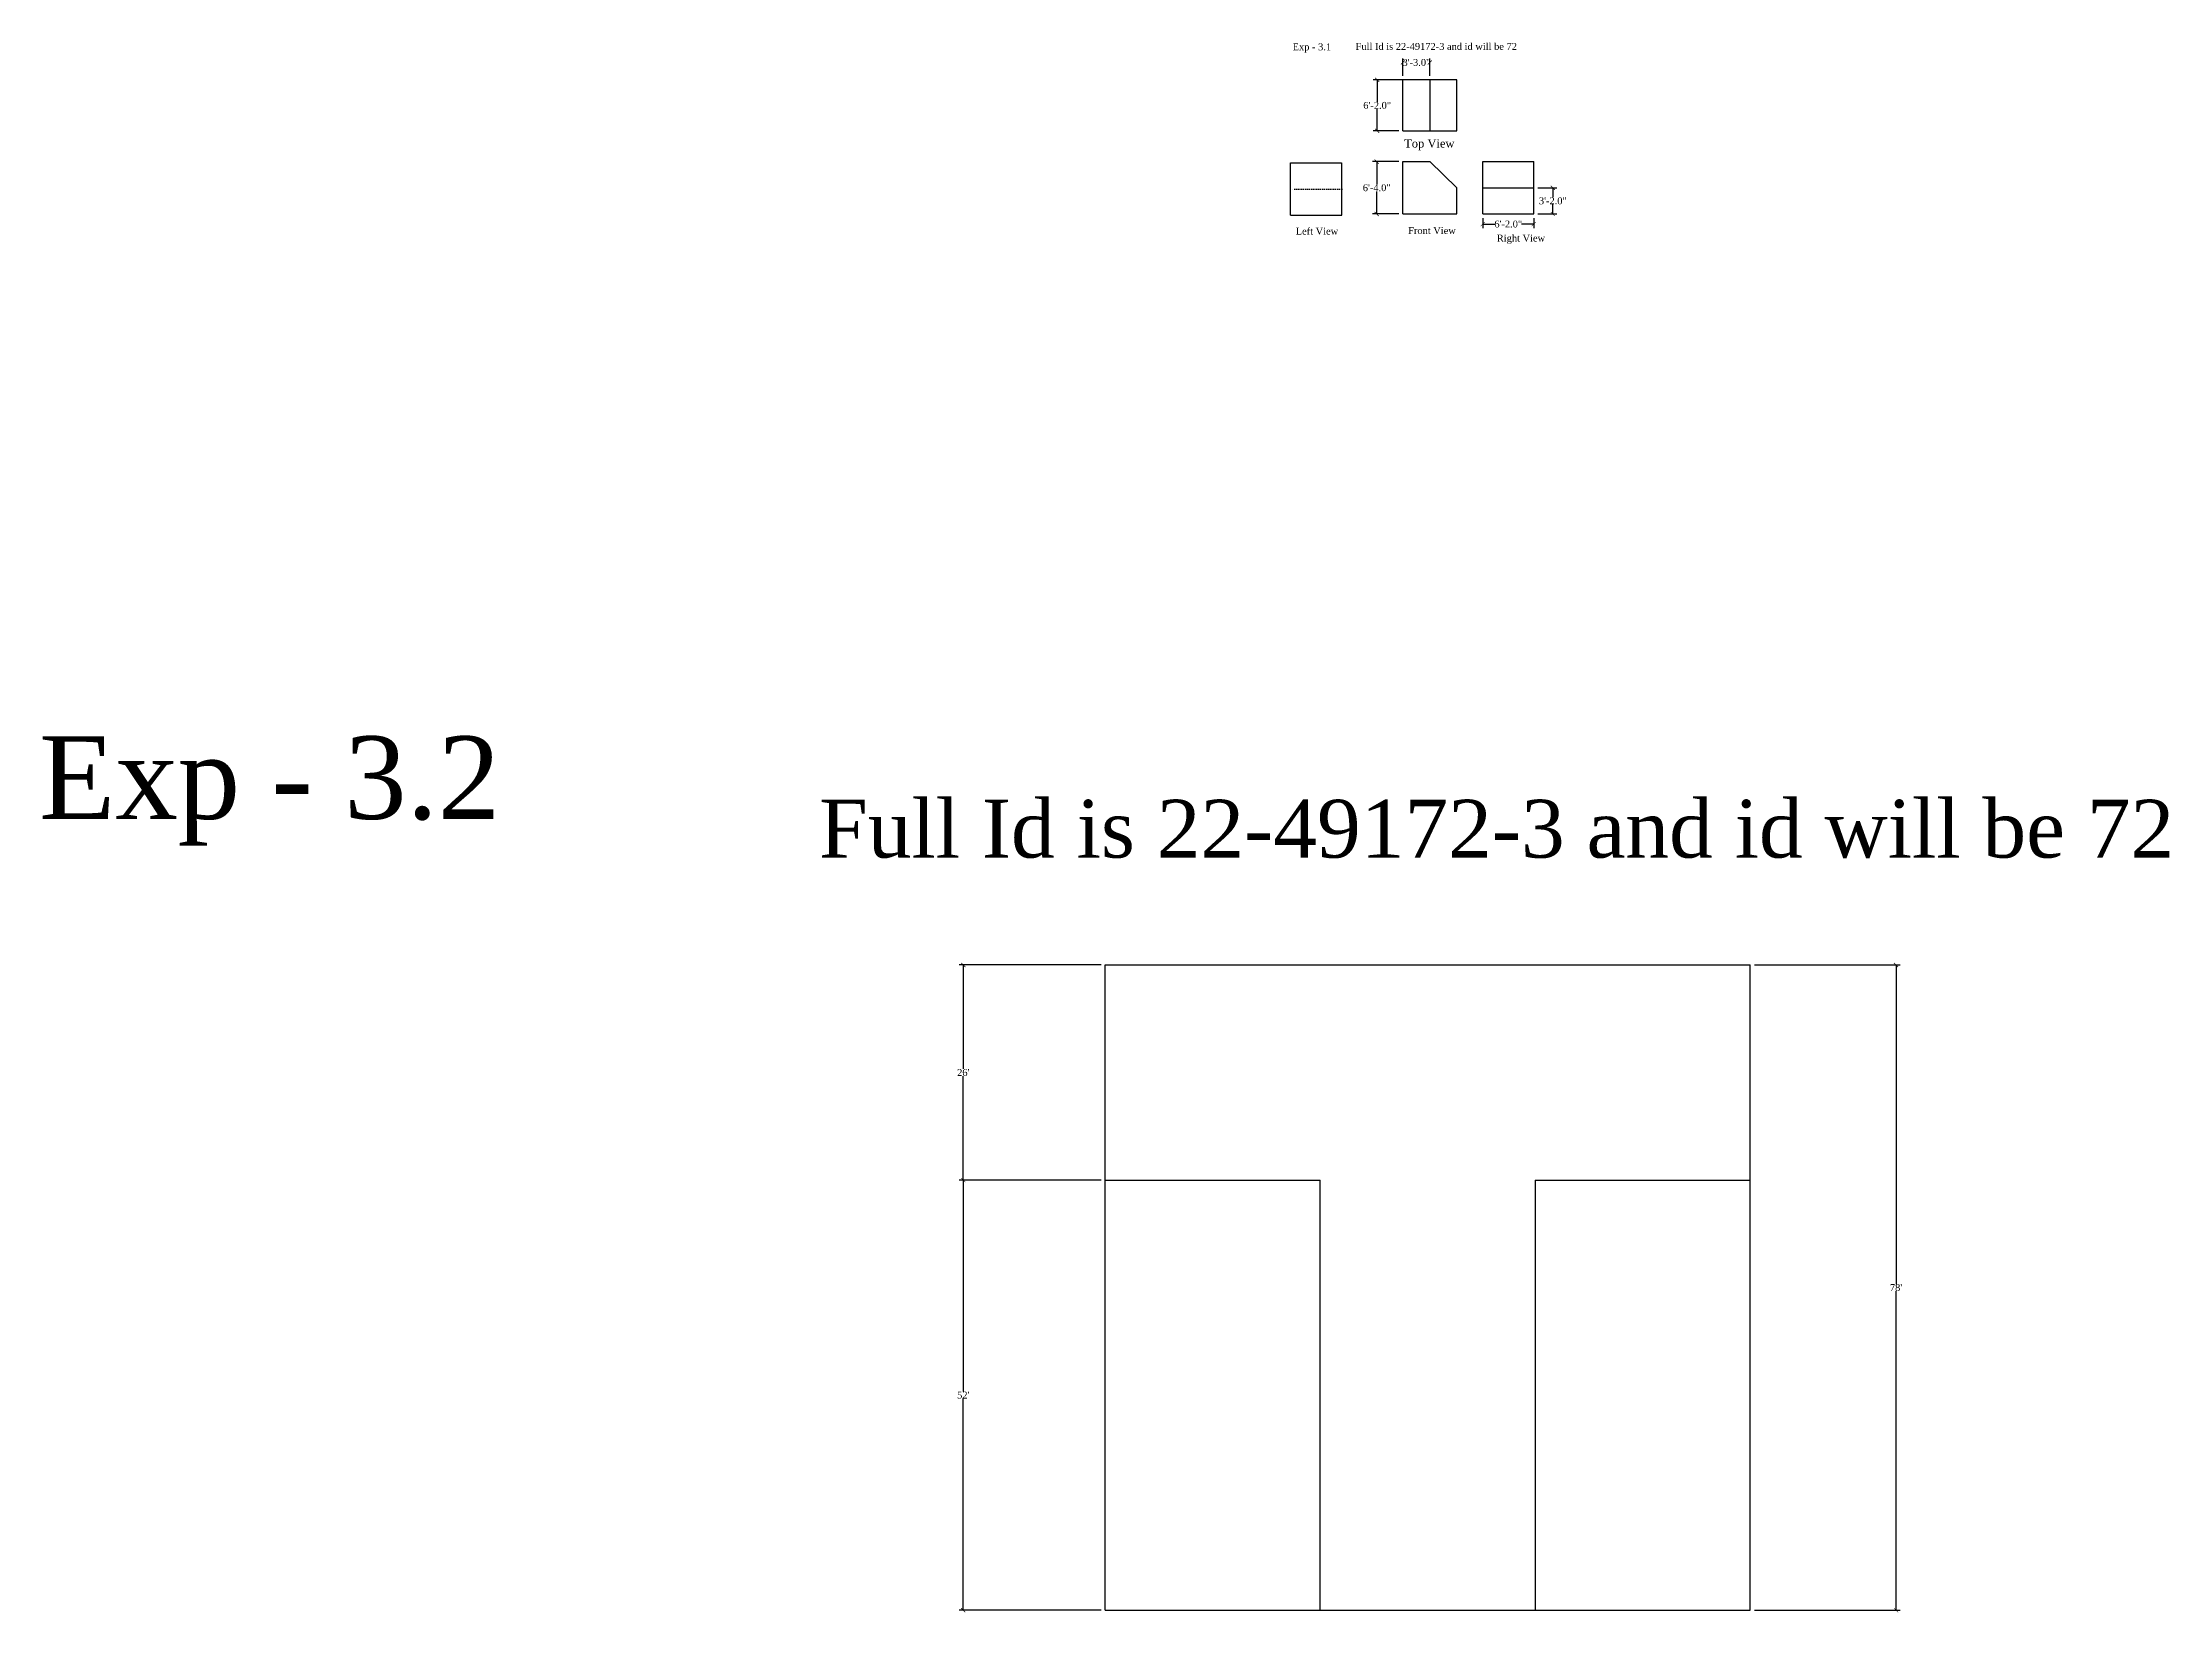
# Model space of a CAD drawing. Header units: inches. Extents: x -1958 to 2570, y -8309 to 65.
# Drawn here: x -1958 to 1128, y -2213 to 65 of the extents above; entities that cross this region are included whole.
import ezdxf

# ---------------------------------------------------------------- set-up
doc = ezdxf.new("R2010")
doc.units = ezdxf.units.IN
doc.header["$MEASUREMENT"] = 0
doc.linetypes.add('ACAD_ISO07W100', pattern=[3, 0, -3])
doc.styles.get("Standard").update_dxf_attribs({"font": 'times.ttf', "height": 10})
doc.dimstyles.get("Standard").update_dxf_attribs({"dimtxt": 10, "dimasz": 6, "dimexe": 6, "dimexo": 6, "dimgap": 0.09, "dimtad": 0, "dimtih": 1, "dimtoh": 1, "dimdec": 1, "dimzin": 0, "dimdsep": 46, "dimlunit": 3, "dimtxsty": 'Standard', "dimblk": 'ARCHTICK', "dimcen": 0.09, "dimadec": 0, "dimazin": 0, "dimtfac": 1, "dimtdec": 1, "dimtofl": 0, "dimtmove": 0, "dimatfit": 3, "dimldrblk": 'ARCHTICK', "dimfxl": 1, "dimtolj": 1, "dimtzin": 0, "dimarcsym": 0})

# ---------------------------------------------------------------- blocks, each defined once
blk = doc.blocks.new('_ArchTick')
at = {"color": 0, "linetype": 'ByBlock', "const_width": 0.15}
blk.add_lwpolyline([(-0.5, -0.5), (0.5, 0.5)], dxfattribs=at)
blk = doc.blocks.new('*D2')
at = {"color": 0, "lineweight": -2}
for p, q in [((48.7, 10.6), (-27.7, 10.6)), ((-21.7, 10.6), (-21.7, -21.2)), ((-21.7, -63.4), (-21.7, -31.6)), ((9.7, -63.4), (-27.7, -63.4))]:
    blk.add_line(p, q, dxfattribs=at)
at = {"layer": 'Defpoints', "color": 0}
for p in [(-21.7, 10.6), (54.7, 10.6), (15.7, -63.4)]:
    blk.add_point(p, dxfattribs=at)
at = {"color": 0, "lineweight": -2, "xscale": 6, "yscale": 6, "zscale": 6}
for p, rotation in [((-21.7, 10.6), 90), ((-21.7, -63.4), 270)]:
    blk.add_blockref('_ArchTick', p, dxfattribs=dict(at, rotation=rotation))
at = {"color": 0, "insert": (-21.7, -26.4), "char_height": 10, "attachment_point": 5}
blk.add_mtext('\\A1;6\'-2.0"', dxfattribs=at)
blk = doc.blocks.new('*D3')
at = {"color": 0, "lineweight": -2}
for p, q in [((15.7, 16.6), (15.7, 41.9)), ((15.7, 35.9), (16.2, 35.9)), ((54.7, 35.9), (54.2, 35.9)), ((54.7, 16.6), (54.7, 41.9))]:
    blk.add_line(p, q, dxfattribs=at)
at = {"layer": 'Defpoints', "color": 0}
for p in [(54.7, 35.9), (15.7, 10.6), (54.7, 10.6)]:
    blk.add_point(p, dxfattribs=at)
at = {"color": 0, "lineweight": -2, "xscale": 6, "yscale": 6, "zscale": 6, "rotation": 180}
blk.add_blockref('_ArchTick', (15.7, 35.9), dxfattribs=at)
at = {"color": 0, "lineweight": -2, "xscale": 6, "yscale": 6, "zscale": 6}
blk.add_blockref('_ArchTick', (54.7, 35.9), dxfattribs=at)
at = {"color": 0, "insert": (35.2, 35.9), "char_height": 10, "attachment_point": 5}
blk.add_mtext('\\A1;3\'-3.0"', dxfattribs=at)
blk = doc.blocks.new('*D4')
at = {"color": 0, "lineweight": -2}
for p, q in [((9.7, -107.9), (-28.4, -107.9)), ((-22.4, -107.9), (-22.4, -140.7)), ((-22.4, -183.9), (-22.4, -151.1)), ((9.7, -183.9), (-28.4, -183.9))]:
    blk.add_line(p, q, dxfattribs=at)
at = {"layer": 'Defpoints', "color": 0}
for p in [(-22.4, -107.9), (15.7, -107.9), (15.7, -183.9)]:
    blk.add_point(p, dxfattribs=at)
at = {"color": 0, "lineweight": -2, "xscale": 6, "yscale": 6, "zscale": 6}
for p, rotation in [((-22.4, -107.9), 90), ((-22.4, -183.9), 270)]:
    blk.add_blockref('_ArchTick', p, dxfattribs=dict(at, rotation=rotation))
at = {"color": 0, "insert": (-22.4, -145.9), "char_height": 10, "attachment_point": 5}
blk.add_mtext('\\A1;6\'-4.0"', dxfattribs=at)
blk = doc.blocks.new('*D5')
at = {"color": 0, "lineweight": -2}
for p, q in [((131.5, -189.9), (131.5, -204.6)), ((131.5, -198.6), (149.5, -198.6)), ((205.5, -198.6), (187.5, -198.6)), ((205.5, -189.9), (205.5, -204.6))]:
    blk.add_line(p, q, dxfattribs=at)
at = {"layer": 'Defpoints', "color": 0}
for p in [(131.5, -183.9), (205.5, -183.9), (205.5, -198.6)]:
    blk.add_point(p, dxfattribs=at)
at = {"color": 0, "lineweight": -2, "xscale": 6, "yscale": 6, "zscale": 6, "rotation": 180}
blk.add_blockref('_ArchTick', (131.5, -198.6), dxfattribs=at)
at = {"color": 0, "lineweight": -2, "xscale": 6, "yscale": 6, "zscale": 6}
blk.add_blockref('_ArchTick', (205.5, -198.6), dxfattribs=at)
at = {"color": 0, "insert": (168.5, -198.6), "char_height": 10, "attachment_point": 5}
blk.add_mtext('\\A1;6\'-2.0"', dxfattribs=at)
blk = doc.blocks.new('*D6')
at = {"color": 0, "lineweight": -2}
for p, q in [((211.5, -145.9), (239.2, -145.9)), ((233.2, -145.9), (233.2, -159.7)), ((211.6, -183.9), (239.2, -183.9)), ((233.2, -183.9), (233.2, -170.1))]:
    blk.add_line(p, q, dxfattribs=at)
at = {"layer": 'Defpoints', "color": 0}
for p in [(205.5, -145.9), (233.2, -145.9), (205.6, -183.9)]:
    blk.add_point(p, dxfattribs=at)
at = {"color": 0, "lineweight": -2, "xscale": 6, "yscale": 6, "zscale": 6}
for p, rotation in [((233.2, -145.9), 90), ((233.2, -183.9), 270)]:
    blk.add_blockref('_ArchTick', p, dxfattribs=dict(at, rotation=rotation))
at = {"color": 0, "insert": (233.2, -164.9), "char_height": 10, "attachment_point": 5}
blk.add_mtext('\\A1;3\'-2.0"', dxfattribs=at)
blk = doc.blocks.new('*D12')
at = {"color": 0, "lineweight": -2}
for p, q in [((-422.3, -1585.4), (-628.3, -1585.4)), ((-622.3, -1585.4), (-622.3, -1892.2)), ((-622.3, -2209.4), (-622.3, -1902.5)), ((-422.3, -2209.4), (-628.3, -2209.4))]:
    blk.add_line(p, q, dxfattribs=at)
at = {"layer": 'Defpoints', "color": 0}
for p in [(-622.3, -1585.4), (-416.3, -1585.4), (-416.3, -2209.4)]:
    blk.add_point(p, dxfattribs=at)
at = {"color": 0, "lineweight": -2, "xscale": 6, "yscale": 6, "zscale": 6}
for p, rotation in [((-622.3, -1585.4), 90), ((-622.3, -2209.4), 270)]:
    blk.add_blockref('_ArchTick', p, dxfattribs=dict(at, rotation=rotation))
at = {"color": 0, "insert": (-622.3, -1897.4), "char_height": 10, "attachment_point": 5}
blk.add_mtext("\\A1;52'", dxfattribs=at)
blk = doc.blocks.new('*D13')
at = {"color": 0, "lineweight": -2}
for p, q in [((-422.3, -1273.4), (-628.3, -1273.4)), ((-622.3, -1273.4), (-622.3, -1424.2)), ((-622.3, -1585.4), (-622.3, -1434.5)), ((-422.3, -1585.4), (-628.3, -1585.4))]:
    blk.add_line(p, q, dxfattribs=at)
at = {"layer": 'Defpoints', "color": 0}
for p in [(-622.3, -1273.4), (-416.3, -1273.4), (-416.3, -1585.4)]:
    blk.add_point(p, dxfattribs=at)
at = {"color": 0, "lineweight": -2, "xscale": 6, "yscale": 6, "zscale": 6}
for p, rotation in [((-622.3, -1273.4), 90), ((-622.3, -1585.4), 270)]:
    blk.add_blockref('_ArchTick', p, dxfattribs=dict(at, rotation=rotation))
at = {"color": 0, "insert": (-622.3, -1429.4), "char_height": 10, "attachment_point": 5}
blk.add_mtext("\\A1;26'", dxfattribs=at)
blk = doc.blocks.new('*D14')
at = {"color": 0, "lineweight": -2}
for p, q in [((525.7, -1273.4), (737.2, -1273.4)), ((731.2, -1273.4), (731.2, -1736.2)), ((731.2, -2209.4), (731.2, -1746.5)), ((525.7, -2209.4), (737.2, -2209.4))]:
    blk.add_line(p, q, dxfattribs=at)
at = {"layer": 'Defpoints', "color": 0}
for p in [(519.7, -1273.4), (731.2, -1273.4), (519.7, -2209.4)]:
    blk.add_point(p, dxfattribs=at)
at = {"color": 0, "lineweight": -2, "xscale": 6, "yscale": 6, "zscale": 6}
for p, rotation in [((731.2, -1273.4), 90), ((731.2, -2209.4), 270)]:
    blk.add_blockref('_ArchTick', p, dxfattribs=dict(at, rotation=rotation))
at = {"color": 0, "insert": (731.2, -1741.4), "char_height": 10, "attachment_point": 5}
blk.add_mtext("\\A1;78'", dxfattribs=at)

msp = doc.modelspace()

# ---------------------------------------------------------------- linework, layer by layer
for p, q in [((93.69, 10.63), (15.69, 10.63)), ((15.69, -63.37), (15.69, 10.63)), ((54.69, 10.63), (54.69, -63.37)), ((93.69, -63.37), (93.69, 10.63)), ((15.69, -63.37), (93.69, -63.37)), ((15.69, -63.37), (93.69, -63.37)), ((-147.38, -185.73), (-147.38, -109.73)), ((-147.38, -109.73), (-73.38, -109.73)), ((-73.22, -185.73), (-73.22, -109.73)), ((-73.22, -185.73), (-73.22, -109.73)), ((15.69, -183.89), (15.69, -107.89)), ((15.69, -107.89), (54.69, -107.89)), ((54.69, -107.89), (93.69, -145.89)), ((131.48, -183.89), (131.48, -107.89)), ((131.48, -107.89), (205.48, -107.89)), ((205.64, -183.89), (205.64, -107.89)), ((93.69, -183.89), (93.69, -145.89)), ((131.48, -145.89), (205.48, -145.89)), ((15.69, -183.89), (93.69, -183.89)), ((131.48, -183.89), (205.48, -183.89)), ((-147.38, -185.73), (-73.22, -185.73)), ((-416.34, -1273.35), (-416.34, -1273.35)), ((-416.34, -2209.35), (-416.34, -1273.35)), ((-416.34, -1273.35), (519.66, -1273.35)), ((519.66, -2209.35), (519.66, -1273.35)), ((-416.34, -1585.35), (-104.34, -1585.35)), ((-104.34, -2209.35), (-104.34, -1585.35)), ((207.66, -1585.35), (207.66, -2209.35)), ((207.66, -1585.35), (519.66, -1585.35)), ((-416.34, -2209.35), (519.66, -2209.35))]:
    msp.add_line(p, q)
at = {"linetype": 'ACAD_ISO07W100'}
msp.add_line((-73.22, -147.73), (-147.22, -147.73), dxfattribs=at)

# ---------------------------------------------------------------- texts
at = {"linetype": 'ACAD_ISO07W100', "char_height": 10, "attachment_point": 1}
for s, insert, width in [('Exp - 3.1', (-144.32, 63.6), 91.9339), ('Full Id is 22-49172-3 and id will be 72', (-53, 64.21), 313.1882)]:
    msp.add_mtext(s, dxfattribs=dict(at, insert=insert, width=width))
at = {"attachment_point": 1}
for s, insert, char_height, width in [('Top View', (17.48, -75.53), 12, 74.7729), (' Left View', (-143.71, -203.76), 10, 75.3858), ('  Front View', (15.64, -202.87), 10, 82.1276), ('  Right View', (144.35, -213.89), 10, 83.9663), ('Exp - 3.2', (-1963.54, -941.45), 120, 922.8498), ('Full Id is 22-49172-3 and id will be 72', (-831.51, -1033.63), 84, 3340.7163)]:
    msp.add_mtext(s, dxfattribs=dict(at, insert=insert, char_height=char_height, width=width))

# ---------------------------------------------------------------- dimensions: what is measured, and where the dimension line sits
for base, p1, p2, picture, middle in [((54.69, 35.89), (15.69, 10.63), (54.69, 10.63), '*D3', (35.19, 35.89)), ((205.48, -198.59), (131.48, -183.89), (205.48, -183.89), '*D5', (168.48, -198.59))]:
    dim = msp.add_linear_dim(base=base, p1=p1, p2=p2, dimstyle='Standard')
    dim.commit()
    dim.dimension.update_dxf_attribs({"geometry": picture, "text_midpoint": middle})
for base, p1, p2, picture, middle in [((-21.74, 10.63), (15.69, -63.37), (54.69, 10.63), '*D2', (-21.74, -26.37)), ((-22.35, -107.89), (15.69, -183.89), (15.69, -107.89), '*D4', (-22.35, -145.89)), ((233.22, -145.89), (205.64, -183.89), (205.48, -145.89), '*D6', (233.22, -164.89)), ((-622.33, -1273.35), (-416.34, -1585.35), (-416.34, -1273.35), '*D13', (-622.33, -1429.35)), ((731.18, -1273.35), (519.66, -2209.35), (519.66, -1273.35), '*D14', (731.18, -1741.35)), ((-622.33, -1585.35), (-416.34, -2209.35), (-416.34, -1585.35), '*D12', (-622.33, -1897.35))]:
    dim = msp.add_linear_dim(base=base, p1=p1, p2=p2, angle=90, dimstyle='Standard')
    dim.commit()
    dim.dimension.update_dxf_attribs({"geometry": picture, "text_midpoint": middle})

doc.saveas('drawing.dxf')
